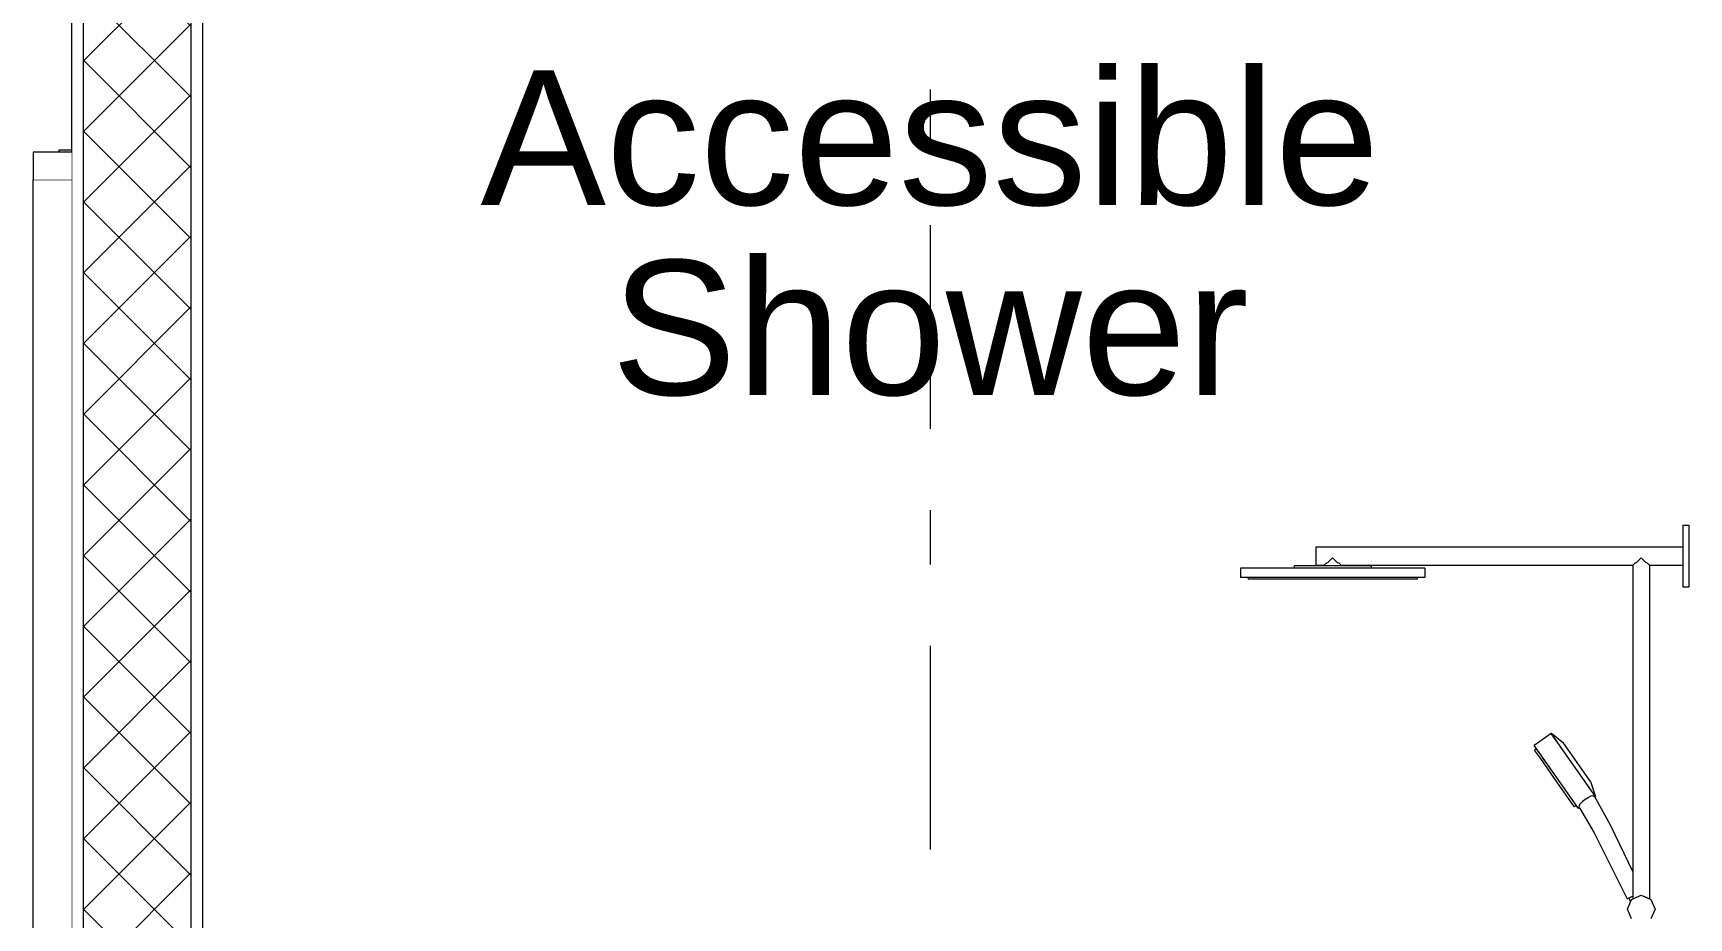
# Model space of a CAD drawing. Header units: millimetres. Extents: x -48147 to 1414029, y -496296 to 18123.
# Drawn here: x 1376123 to 1378275, y -489377 to -488227 of the extents above; entities that cross this region are included whole.
import ezdxf
from ezdxf.enums import TextEntityAlignment as Align

# ---------------------------------------------------------------- set-up
doc = ezdxf.new("R2010")
doc.units = ezdxf.units.MM
doc.header["$MEASUREMENT"] = 0
doc.linetypes.add('Double Dashed', pattern=[546.805537, 264.583325, -105.833328, 70.555556, -105.833328])
doc.linetypes.add('Wipeout_Contour', pattern=[1000, 0, -1000])
for name, color, linetype, lineweight in [('A-95-P_Text_1_50_GA_Pen_No__1', 7, 'Continuous', 13), ('New_A-25-M_Wall_Int_Pen_No__1', 7, 'Continuous', 13), ('New_A-25-M_Wall_Int_Pen_No__87', 8, 'Continuous', 20), ('New_A-25-M_Wall_Int_Pen_No__89', 8, 'Continuous', 20)]:
    doc.layers.add(name, color=color, linetype=linetype, lineweight=lineweight)
for name, color, linetype in [('New_A-15-MG_Structural_Grid_Phase_2', 7, 'Continuous'), ('New_A-25-M_Wall_Int', 7, 'Continuous'), ('New_A-35-M_FFE_Sanitary', 7, 'Continuous'), ('New_ArchiCAD Doors', 7, 'Continuous')]:
    doc.layers.add(name, color=color, linetype=linetype)
for name, color, linetype, lineweight, true_color in [('New_A-15-MG_Structural_Grid_Phase_2_Pen_No__222', 7, 'Continuous', 13, 0x65af33), ('New_A-25-M_Wall_Int_Pen_No__107', 7, 'Continuous', 15, 0xa6a6a6), ('New_A-35-M_FFE_Sanitary_Pen_No__64', 7, 'Continuous', 20, 0x606060), ('New_ArchiCAD Doors_Pen_No__63', 7, 'Continuous', 20, 0x606060)]:
    doc.layers.add(name, color=color, linetype=linetype, lineweight=lineweight, true_color=true_color)
doc.styles.add('GENERATED_STYLE_2', font='')
doc.styles.get('GENERATED_STYLE_2').set_extended_font_data('Swis721 BT')

# ---------------------------------------------------------------- blocks, each defined once
blk = doc.blocks.new('Section Elem_139_2', base_point=(1372879, -490836.7))
at = {"color": 254, "linetype": 'Wipeout_Contour', "lineweight": 0, "ltscale": 5841019.357765408}
blk.add_wipeout([(1376172.6, -488378.7), (1376156.6, -488378.7), (1376156.6, -488381.7), (1376172.6, -488381.7)], dxfattribs=at).dxf.layer = 'New_ArchiCAD Doors'
at = {"layer": 'New_ArchiCAD Doors_Pen_No__63', "linetype": 'Continuous'}
for p, q in [((1376156.6, -488381.7), (1376156.6, -488378.7)), ((1376156.6, -488378.7), (1376172.6, -488378.7))]:
    blk.add_line(p, q, dxfattribs=at)
blk = doc.blocks.new('Section Elem_190_2', base_point=(1372879, -490836.7))
at = {"color": 254, "linetype": 'Wipeout_Contour', "lineweight": 0, "ltscale": 5849617.001248717}
blk.add_wipeout([(1378266.6, -488878.4), (1378274.6, -488878.4), (1378274.6, -488866.7), (1378266.6, -488866.7)], dxfattribs=at).dxf.layer = 'New_A-35-M_FFE_Sanitary'
at = {"color": 254, "linetype": 'Wipeout_Contour', "lineweight": 0, "ltscale": 5848734.788944121}
blk.add_wipeout([(1377789.6, -488898.2), (1378266.6, -488898.2), (1378266.6, -488894.7), (1377789.6, -488894.7)], dxfattribs=at).dxf.layer = 'New_A-35-M_FFE_Sanitary'
at = {"color": 254, "linetype": 'Wipeout_Contour', "lineweight": 0, "ltscale": 5847575.640790913}
blk.add_wipeout([(1377691.6, -488934.7), (1377726.7, -488934.7), (1377726.7, -488922.7), (1377691.6, -488922.7)], dxfattribs=at).dxf.layer = 'New_A-35-M_FFE_Sanitary'
at = {"color": 254, "linetype": 'Wipeout_Contour', "lineweight": 0, "ltscale": 5847790.843703624}
blk.add_wipeout([(1377761.6, -488922.7), (1377776.2, -488922.7), (1377776.2, -488919.7), (1377761.6, -488919.7)], dxfattribs=at).dxf.layer = 'New_A-35-M_FFE_Sanitary'
at = {"color": 254, "linetype": 'Wipeout_Contour', "lineweight": 0, "ltscale": 26323174.8804423}
blk.add_wipeout([(1378152.3, -489220.1), (1378153.1, -489219.6), (1378144.7, -489207.6), (1378122.7, -489223), (1378131.1, -489235), (1378132.3, -489234.1), (1378131.7, -489233.1), (1378131.6, -489233), (1378132, -489230.4), (1378132.2, -489229.7), (1378135, -489226.9), (1378136.2, -489225.7), (1378140.9, -489222.4), (1378143.5, -489220.6), (1378146.8, -489219), (1378148.6, -489218.2), (1378150.9, -489218.7), (1378151.6, -489218.9)], dxfattribs=at).dxf.layer = 'New_A-35-M_FFE_Sanitary'
at = {"color": 254, "linetype": 'Wipeout_Contour', "lineweight": 0, "ltscale": 5849992.364539472}
blk.add_wipeout([(1378198.7, -489350.1), (1378200, -489352.9), (1378201.6, -489352.3), (1378201.6, -489348.8)], dxfattribs=at).dxf.layer = 'New_A-35-M_FFE_Sanitary'
at = {"color": 254, "linetype": 'Wipeout_Contour', "lineweight": 0, "ltscale": 4387592.946162585}
blk.add_wipeout([(1378226.5, -489375.5), (1378226.4, -489375.8), (1378226.6, -489375.7)], dxfattribs=at).dxf.layer = 'New_A-35-M_FFE_Sanitary'
at = {"layer": 'New_A-35-M_FFE_Sanitary_Pen_No__64', "linetype": 'Continuous'}
blk.add_line((1378266.6, -488866.7), (1378274.6, -488866.7), dxfattribs=at)
at = {"color": 254, "linetype": 'Wipeout_Contour', "lineweight": 0, "ltscale": 5848742.812859459}
blk.add_wipeout([(1377789.6, -488906.7), (1378266.6, -488906.7), (1378266.6, -488898.2), (1377789.6, -488898.2)], dxfattribs=at).dxf.layer = 'New_A-35-M_FFE_Sanitary'
at = {"color": 254, "linetype": 'Wipeout_Contour', "lineweight": 0, "ltscale": 4387226.053271105}
blk.add_wipeout([(1378150.9, -489218.7), (1378153.5, -489222.3), (1378151.6, -489218.9)], dxfattribs=at).dxf.layer = 'New_A-35-M_FFE_Sanitary'
at = {"color": 254, "linetype": 'Wipeout_Contour', "lineweight": 0, "ltscale": 7312484.605710152}
blk.add_wipeout([(1378196.4, -489351.2), (1378198.6, -489355.9), (1378199.8, -489353), (1378200, -489352.9), (1378198.7, -489350.1)], dxfattribs=at).dxf.layer = 'New_A-35-M_FFE_Sanitary'
at = {"color": 254, "linetype": 'Wipeout_Contour', "lineweight": 0, "ltscale": 14621800.09193909}
blk.add_wipeout([(1377789.6, -488906.7), (1377789.6, -488915.2), (1377805.5, -488915.2), (1377811.6, -488909.1), (1377817.6, -488915.2), (1378206.5, -488915.2), (1378212.6, -488909.1), (1378218.6, -488915.2), (1378266.6, -488915.2), (1378266.6, -488906.7)], dxfattribs=at).dxf.layer = 'New_A-35-M_FFE_Sanitary'
at = {"color": 254, "linetype": 'Wipeout_Contour', "lineweight": 0, "ltscale": 5849632.210562114}
blk.add_wipeout([(1378148.6, -489218.2), (1378151.5, -489223.4), (1378153.5, -489222.3), (1378150.9, -489218.7)], dxfattribs=at).dxf.layer = 'New_A-35-M_FFE_Sanitary'
at = {"layer": 'New_A-35-M_FFE_Sanitary_Pen_No__64', "linetype": 'Continuous'}
blk.add_line((1377789.6, -488894.7), (1377789.6, -488898.2), dxfattribs=at)
at = {"color": 254, "linetype": 'Wipeout_Contour', "lineweight": 0, "ltscale": 7309866.946937922}
blk.add_wipeout([(1377789.6, -488915.2), (1377789.6, -488918.7), (1377800.6, -488918.7), (1377803.8, -488915.5), (1377805.5, -488915.2)], dxfattribs=at).dxf.layer = 'New_A-35-M_FFE_Sanitary'
at = {"color": 254, "linetype": 'Wipeout_Contour', "lineweight": 0, "ltscale": 8773051.54383334}
blk.add_wipeout([(1377817.6, -488915.2), (1377819.4, -488915.5), (1377822.6, -488918.7), (1378201.6, -488918.7), (1378204.8, -488915.5), (1378206.5, -488915.2)], dxfattribs=at).dxf.layer = 'New_A-35-M_FFE_Sanitary'
at = {"color": 254, "linetype": 'Wipeout_Contour', "lineweight": 0, "ltscale": 7311947.047693416}
blk.add_wipeout([(1378218.6, -488915.2), (1378220.4, -488915.5), (1378223.6, -488918.7), (1378266.6, -488918.7), (1378266.6, -488915.2)], dxfattribs=at).dxf.layer = 'New_A-35-M_FFE_Sanitary'
at = {"color": 254, "linetype": 'Wipeout_Contour', "lineweight": 0, "ltscale": 4387217.739701046}
blk.add_wipeout([(1378146.8, -489219), (1378151.5, -489223.4), (1378148.6, -489218.2)], dxfattribs=at).dxf.layer = 'New_A-35-M_FFE_Sanitary'
at = {"layer": 'New_A-35-M_FFE_Sanitary_Pen_No__64', "linetype": 'Continuous'}
blk.add_line((1377789.6, -488898.2), (1377789.6, -488906.7), dxfattribs=at)
at = {"color": 254, "linetype": 'Wipeout_Contour', "lineweight": 0, "ltscale": 5849643.742771935}
blk.add_wipeout([(1378266.6, -488906.7), (1378274.6, -488906.7), (1378274.6, -488878.4), (1378266.6, -488878.4)], dxfattribs=at).dxf.layer = 'New_A-35-M_FFE_Sanitary'
at = {"color": 254, "linetype": 'Wipeout_Contour', "lineweight": 0, "ltscale": 5847912.835386694}
blk.add_wipeout([(1377803.8, -488915.5), (1377800.6, -488918.7), (1377800.6, -488919.7), (1377803.8, -488919.7)], dxfattribs=at).dxf.layer = 'New_A-35-M_FFE_Sanitary'
at = {"color": 254, "linetype": 'Wipeout_Contour', "lineweight": 0, "ltscale": 5847983.623388383}
blk.add_wipeout([(1377822.6, -488918.7), (1377819.4, -488915.5), (1377819.4, -488919.7), (1377822.6, -488919.7)], dxfattribs=at).dxf.layer = 'New_A-35-M_FFE_Sanitary'
at = {"color": 254, "linetype": 'Wipeout_Contour', "lineweight": 0, "ltscale": 5848112.607164616}
blk.add_wipeout([(1377846.9, -488922.7), (1377861.6, -488922.7), (1377861.6, -488919.7), (1377846.9, -488919.7)], dxfattribs=at).dxf.layer = 'New_A-35-M_FFE_Sanitary'
at = {"color": 254, "linetype": 'Wipeout_Contour', "lineweight": 0, "ltscale": 5848347.871772216}
blk.add_wipeout([(1377896.4, -488934.7), (1377931.6, -488934.7), (1377931.6, -488922.7), (1377896.4, -488922.7)], dxfattribs=at).dxf.layer = 'New_A-35-M_FFE_Sanitary'
at = {"color": 254, "linetype": 'Wipeout_Contour', "lineweight": 0, "ltscale": 5849619.7054994}
blk.add_wipeout([(1378143.5, -489220.6), (1378146.8, -489226.1), (1378151.5, -489223.4), (1378146.8, -489219)], dxfattribs=at).dxf.layer = 'New_A-35-M_FFE_Sanitary'
at = {"layer": 'New_A-35-M_FFE_Sanitary_Pen_No__64', "linetype": 'Continuous'}
for p, q in [((1378266.6, -488866.7), (1378266.6, -488878.4)), ((1378274.6, -488866.7), (1378274.6, -488878.4)), ((1377789.6, -488894.7), (1378266.6, -488894.7))]:
    blk.add_line(p, q, dxfattribs=at)
at = {"color": 254, "linetype": 'Wipeout_Contour', "lineweight": 0, "ltscale": 7309910.795730527}
blk.add_wipeout([(1377805.5, -488915.2), (1377803.8, -488915.5), (1377803.8, -488919.7), (1377811.6, -488919.7), (1377811.6, -488909.1)], dxfattribs=at).dxf.layer = 'New_A-35-M_FFE_Sanitary'
at = {"color": 254, "linetype": 'Wipeout_Contour', "lineweight": 0, "ltscale": 5849681.566137685}
blk.add_wipeout([(1378266.6, -488935), (1378274.6, -488935), (1378274.6, -488906.7), (1378266.6, -488906.7)], dxfattribs=at).dxf.layer = 'New_A-35-M_FFE_Sanitary'
at = {"color": 254, "linetype": 'Wipeout_Contour', "lineweight": 0, "ltscale": 4387205.770195659}
blk.add_wipeout([(1378140.9, -489222.4), (1378146.8, -489226.1), (1378143.5, -489220.6)], dxfattribs=at).dxf.layer = 'New_A-35-M_FFE_Sanitary'
at = {"layer": 'New_A-35-M_FFE_Sanitary_Pen_No__64', "linetype": 'Continuous'}
for p, q in [((1378266.6, -488878.4), (1378266.6, -488906.7)), ((1378274.6, -488878.4), (1378274.6, -488906.7))]:
    blk.add_line(p, q, dxfattribs=at)
at = {"color": 254, "linetype": 'Wipeout_Contour', "lineweight": 0, "ltscale": 7309951.03138626}
blk.add_wipeout([(1377817.6, -488915.2), (1377811.6, -488909.1), (1377811.6, -488919.7), (1377819.4, -488919.7), (1377819.4, -488915.5)], dxfattribs=at).dxf.layer = 'New_A-35-M_FFE_Sanitary'
at = {"color": 254, "linetype": 'Wipeout_Contour', "lineweight": 0, "ltscale": 5849708.314931241}
blk.add_wipeout([(1378266.6, -488946.7), (1378274.6, -488946.7), (1378274.6, -488935), (1378266.6, -488935)], dxfattribs=at).dxf.layer = 'New_A-35-M_FFE_Sanitary'
at = {"color": 254, "linetype": 'Wipeout_Contour', "lineweight": 0, "ltscale": 5849600.827849448}
blk.add_wipeout([(1378136.2, -489225.7), (1378139.1, -489230.4), (1378146.8, -489226.1), (1378140.9, -489222.4)], dxfattribs=at).dxf.layer = 'New_A-35-M_FFE_Sanitary'
at = {"layer": 'New_A-35-M_FFE_Sanitary_Pen_No__64', "linetype": 'Continuous'}
for p, q in [((1378266.6, -488906.7), (1378266.6, -488935)), ((1378274.6, -488906.7), (1378274.6, -488935)), ((1378266.6, -488935), (1378266.6, -488946.7)), ((1378266.6, -488946.7), (1378274.6, -488946.7)), ((1378274.6, -488935), (1378274.6, -488946.7))]:
    blk.add_line(p, q, dxfattribs=at)
at = {"color": 254, "linetype": 'Wipeout_Contour', "lineweight": 0, "ltscale": 5847885.082519092}
blk.add_wipeout([(1377776.2, -488922.7), (1377811.6, -488922.7), (1377811.6, -488919.7), (1377776.2, -488919.7)], dxfattribs=at).dxf.layer = 'New_A-35-M_FFE_Sanitary'
at = {"color": 254, "linetype": 'Wipeout_Contour', "lineweight": 0, "ltscale": 4387190.806517573}
blk.add_wipeout([(1378135, -489226.9), (1378139.1, -489230.4), (1378136.2, -489225.7)], dxfattribs=at).dxf.layer = 'New_A-35-M_FFE_Sanitary'
at = {"color": 254, "linetype": 'Wipeout_Contour', "lineweight": 0, "ltscale": 5848018.361308506}
blk.add_wipeout([(1377811.6, -488922.7), (1377846.9, -488922.7), (1377846.9, -488919.7), (1377811.6, -488919.7)], dxfattribs=at).dxf.layer = 'New_A-35-M_FFE_Sanitary'
at = {"color": 254, "linetype": 'Wipeout_Contour', "lineweight": 0, "ltscale": 5849584.977236692}
blk.add_wipeout([(1378132.2, -489229.7), (1378134.4, -489233.1), (1378139.1, -489230.4), (1378135, -489226.9)], dxfattribs=at).dxf.layer = 'New_A-35-M_FFE_Sanitary'
at = {"color": 254, "linetype": 'Wipeout_Contour', "lineweight": 0, "ltscale": 5847801.812917341}
blk.add_wipeout([(1377726.7, -488934.7), (1377811.6, -488934.7), (1377811.6, -488922.7), (1377726.7, -488922.7)], dxfattribs=at).dxf.layer = 'New_A-35-M_FFE_Sanitary'
at = {"color": 254, "linetype": 'Wipeout_Contour', "lineweight": 0, "ltscale": 4387183.376738207}
blk.add_wipeout([(1378132, -489230.4), (1378134.4, -489233.1), (1378132.2, -489229.7)], dxfattribs=at).dxf.layer = 'New_A-35-M_FFE_Sanitary'
at = {"layer": 'New_A-35-M_FFE_Sanitary_Pen_No__64', "linetype": 'Continuous'}
for p, q in [((1377789.6, -488906.7), (1377789.6, -488915.2)), ((1377726.7, -488922.7), (1377691.6, -488922.7)), ((1377761.6, -488919.7), (1377761.6, -488922.7)), ((1377776.2, -488919.7), (1377761.6, -488919.7)), ((1377789.6, -488915.2), (1377789.6, -488918.7)), ((1377789.6, -488918.7), (1377800.6, -488918.7)), ((1377800.6, -488918.7), (1377800.6, -488919.7))]:
    blk.add_line(p, q, dxfattribs=at)
at = {"color": 254, "linetype": 'Wipeout_Contour', "lineweight": 0, "ltscale": 5848121.68146307}
blk.add_wipeout([(1377811.6, -488934.7), (1377896.4, -488934.7), (1377896.4, -488922.7), (1377811.6, -488922.7)], dxfattribs=at).dxf.layer = 'New_A-35-M_FFE_Sanitary'
at = {"color": 254, "linetype": 'Wipeout_Contour', "lineweight": 0, "ltscale": 5849579.171321794}
blk.add_wipeout([(1378131.6, -489233), (1378132.4, -489234.2), (1378134.4, -489233.1), (1378132, -489230.4)], dxfattribs=at).dxf.layer = 'New_A-35-M_FFE_Sanitary'
at = {"layer": 'New_A-35-M_FFE_Sanitary_Pen_No__64', "linetype": 'Continuous'}
for p, q in [((1377805.5, -488915.2), (1377811.6, -488909.1)), ((1377811.6, -488909.1), (1377817.6, -488915.2)), ((1377811.6, -488922.7), (1377726.7, -488922.7)), ((1377811.6, -488919.7), (1377776.2, -488919.7)), ((1377803.8, -488915.5), (1377800.6, -488918.7)), ((1377803.8, -488915.5), (1377805.5, -488915.2)), ((1377846.9, -488919.7), (1377811.6, -488919.7)), ((1377896.4, -488922.7), (1377811.6, -488922.7)), ((1377817.6, -488915.2), (1377819.4, -488915.5)), ((1377819.4, -488915.5), (1377822.6, -488918.7)), ((1377822.6, -488918.7), (1377822.6, -488919.7)), ((1377861.6, -488919.7), (1377846.9, -488919.7)), ((1377861.6, -488919.7), (1377861.6, -488922.7)), ((1377931.6, -488922.7), (1377896.4, -488922.7))]:
    blk.add_line(p, q, dxfattribs=at)
at = {"color": 254, "linetype": 'Wipeout_Contour', "lineweight": 0, "ltscale": 5848325.059085785}
blk.add_wipeout([(1377889.4, -488936.7), (1377921.6, -488936.7), (1377921.6, -488934.7), (1377889.4, -488934.7)], dxfattribs=at).dxf.layer = 'New_A-35-M_FFE_Sanitary'
at = {"color": 254, "linetype": 'Wipeout_Contour', "lineweight": 0, "ltscale": 5849501.702379161}
blk.add_wipeout([(1378122.7, -489223), (1378144.7, -489207.6), (1378124.4, -489178.6), (1378102.4, -489194)], dxfattribs=at).dxf.layer = 'New_A-35-M_FFE_Sanitary'
at = {"layer": 'New_A-35-M_FFE_Sanitary_Pen_No__64', "linetype": 'Continuous'}
for p, q in [((1377931.6, -488922.7), (1377931.6, -488934.7)), ((1377921.6, -488934.7), (1377921.6, -488936.7))]:
    blk.add_line(p, q, dxfattribs=at)
at = {"color": 254, "linetype": 'Wipeout_Contour', "lineweight": 0, "ltscale": 5848117.718385183}
blk.add_wipeout([(1377811.6, -488936.7), (1377889.4, -488936.7), (1377889.4, -488934.7), (1377811.6, -488934.7)], dxfattribs=at).dxf.layer = 'New_A-35-M_FFE_Sanitary'
at = {"color": 254, "linetype": 'Wipeout_Contour', "lineweight": 0, "ltscale": 5849386.507113817}
blk.add_wipeout([(1378102.4, -489194), (1378124.4, -489178.6), (1378104.1, -489149.6), (1378082.1, -489165.1)], dxfattribs=at).dxf.layer = 'New_A-35-M_FFE_Sanitary'
at = {"color": 254, "linetype": 'Wipeout_Contour', "lineweight": 0, "ltscale": 5849614.485661736}
blk.add_wipeout([(1378153.1, -489219.6), (1378153.2, -489219.5), (1378144.8, -489207.5), (1378144.7, -489207.6)], dxfattribs=at).dxf.layer = 'New_A-35-M_FFE_Sanitary'
at = {"layer": 'New_A-35-M_FFE_Sanitary_Pen_No__64', "linetype": 'Continuous'}
for p, q in [((1377921.6, -488936.7), (1377889.4, -488936.7)), ((1377931.6, -488934.7), (1377896.4, -488934.7))]:
    blk.add_line(p, q, dxfattribs=at)
at = {"color": 254, "linetype": 'Wipeout_Contour', "lineweight": 0, "ltscale": 5847824.506021085}
blk.add_wipeout([(1377733.8, -488936.7), (1377811.6, -488936.7), (1377811.6, -488934.7), (1377733.8, -488934.7)], dxfattribs=at).dxf.layer = 'New_A-35-M_FFE_Sanitary'
at = {"color": 254, "linetype": 'Wipeout_Contour', "lineweight": 0, "ltscale": 5849305.055665573}
blk.add_wipeout([(1378082.1, -489165.1), (1378104.1, -489149.6), (1378095.7, -489137.6), (1378073.7, -489153.1)], dxfattribs=at).dxf.layer = 'New_A-35-M_FFE_Sanitary'
at = {"color": 254, "linetype": 'Wipeout_Contour', "lineweight": 0, "ltscale": 5849533.026835973}
blk.add_wipeout([(1378144.7, -489207.6), (1378144.8, -489207.5), (1378124.5, -489178.5), (1378124.4, -489178.6)], dxfattribs=at).dxf.layer = 'New_A-35-M_FFE_Sanitary'
at = {"color": 254, "linetype": 'Wipeout_Contour', "lineweight": 0, "ltscale": 4387260.284328852}
blk.add_wipeout([(1378172.1, -489256.3), (1378153.5, -489222.3), (1378151.5, -489223.4)], dxfattribs=at).dxf.layer = 'New_A-35-M_FFE_Sanitary'
at = {"layer": 'New_A-35-M_FFE_Sanitary_Pen_No__64', "linetype": 'Continuous'}
for p, q in [((1377896.4, -488934.7), (1377811.6, -488934.7)), ((1377889.4, -488936.7), (1377811.6, -488936.7))]:
    blk.add_line(p, q, dxfattribs=at)
at = {"color": 254, "linetype": 'Wipeout_Contour', "lineweight": 0, "ltscale": 5847617.181819698}
blk.add_wipeout([(1377701.6, -488936.7), (1377733.8, -488936.7), (1377733.8, -488934.7), (1377701.6, -488934.7)], dxfattribs=at).dxf.layer = 'New_A-35-M_FFE_Sanitary'
at = {"color": 254, "linetype": 'Wipeout_Contour', "lineweight": 0, "ltscale": 5849417.832187519}
blk.add_wipeout([(1378124.4, -489178.6), (1378124.5, -489178.5), (1378104.2, -489149.6), (1378104.1, -489149.6)], dxfattribs=at).dxf.layer = 'New_A-35-M_FFE_Sanitary'
at = {"color": 254, "linetype": 'Wipeout_Contour', "lineweight": 0, "ltscale": 5849284.271044592}
blk.add_wipeout([(1378081.7, -489169.7), (1378084.1, -489168), (1378076.6, -489157.2), (1378074.1, -489158.9)], dxfattribs=at).dxf.layer = 'New_A-35-M_FFE_Sanitary'
at = {"color": 254, "linetype": 'Wipeout_Contour', "lineweight": 0, "ltscale": 4387253.63850287}
blk.add_wipeout([(1378170.2, -489257.3), (1378151.5, -489223.4), (1378146.8, -489226.1)], dxfattribs=at).dxf.layer = 'New_A-35-M_FFE_Sanitary'
at = {"layer": 'New_A-35-M_FFE_Sanitary_Pen_No__64', "linetype": 'Continuous'}
for p, q in [((1377691.6, -488922.7), (1377691.6, -488934.7)), ((1377726.7, -488934.7), (1377691.6, -488934.7)), ((1377701.6, -488934.7), (1377701.6, -488936.7)), ((1377733.8, -488936.7), (1377701.6, -488936.7)), ((1377811.6, -488934.7), (1377726.7, -488934.7)), ((1377811.6, -488936.7), (1377733.8, -488936.7))]:
    blk.add_line(p, q, dxfattribs=at)
at = {"color": 254, "linetype": 'Wipeout_Contour', "lineweight": 0, "ltscale": 5849336.381179173}
blk.add_wipeout([(1378104.1, -489149.6), (1378104.2, -489149.6), (1378095.8, -489137.6), (1378095.7, -489137.6)], dxfattribs=at).dxf.layer = 'New_A-35-M_FFE_Sanitary'
at = {"color": 254, "linetype": 'Wipeout_Contour', "lineweight": 0, "ltscale": 4387240.589587703}
blk.add_wipeout([(1378165.5, -489259.6), (1378146.8, -489226.1), (1378139.1, -489230.4)], dxfattribs=at).dxf.layer = 'New_A-35-M_FFE_Sanitary'
at = {"color": 254, "linetype": 'Wipeout_Contour', "lineweight": 0, "ltscale": 5849614.576100467}
blk.add_wipeout([(1378153.2, -489219.5), (1378153.2, -489219.4), (1378144.8, -489207.4), (1378144.8, -489207.5)], dxfattribs=at).dxf.layer = 'New_A-35-M_FFE_Sanitary'
at = {"color": 254, "linetype": 'Wipeout_Contour', "lineweight": 0, "ltscale": 4387225.439890351}
blk.add_wipeout([(1378158, -489263.3), (1378139.1, -489230.4), (1378134.4, -489233.1)], dxfattribs=at).dxf.layer = 'New_A-35-M_FFE_Sanitary'
at = {"color": 254, "linetype": 'Wipeout_Contour', "lineweight": 0, "ltscale": 4387216.840824882}
blk.add_wipeout([(1378153.3, -489265.6), (1378134.4, -489233.1), (1378132.4, -489234.2)], dxfattribs=at).dxf.layer = 'New_A-35-M_FFE_Sanitary'
at = {"color": 254, "linetype": 'Wipeout_Contour', "lineweight": 0, "ltscale": 5849534.567903619}
blk.add_wipeout([(1378125.7, -489232.6), (1378128.2, -489230.9), (1378120.6, -489220.1), (1378118.2, -489221.8)], dxfattribs=at).dxf.layer = 'New_A-35-M_FFE_Sanitary'
at = {"color": 254, "linetype": 'Wipeout_Contour', "lineweight": 0, "ltscale": 5849461.254185185}
blk.add_wipeout([(1378118.2, -489221.8), (1378120.6, -489220.1), (1378102.4, -489194), (1378099.9, -489195.8)], dxfattribs=at).dxf.layer = 'New_A-35-M_FFE_Sanitary'
at = {"color": 254, "linetype": 'Wipeout_Contour', "lineweight": 0, "ltscale": 4387243.586249268}
blk.add_wipeout([(1378132.4, -489234.2), (1378151.4, -489266.5), (1378153.3, -489265.6)], dxfattribs=at).dxf.layer = 'New_A-35-M_FFE_Sanitary'
at = {"color": 254, "linetype": 'Wipeout_Contour', "lineweight": 0, "ltscale": 5849357.57783154}
blk.add_wipeout([(1378099.9, -489195.8), (1378102.4, -489194), (1378084.1, -489168), (1378081.7, -489169.7)], dxfattribs=at).dxf.layer = 'New_A-35-M_FFE_Sanitary'
at = {"color": 254, "linetype": 'Wipeout_Contour', "lineweight": 0, "ltscale": 5849533.198730643}
blk.add_wipeout([(1378144.8, -489207.5), (1378144.8, -489207.4), (1378124.6, -489178.5), (1378124.5, -489178.5)], dxfattribs=at).dxf.layer = 'New_A-35-M_FFE_Sanitary'
at = {"color": 254, "linetype": 'Wipeout_Contour', "lineweight": 0, "ltscale": 4387287.240206795}
blk.add_wipeout([(1378151.5, -489223.4), (1378170.2, -489257.3), (1378172.1, -489256.3)], dxfattribs=at).dxf.layer = 'New_A-35-M_FFE_Sanitary'
at = {"layer": 'New_A-35-M_FFE_Sanitary_Pen_No__64', "linetype": 'Continuous'}
for p, q in [((1378082.1, -489165.1), (1378073.7, -489153.1)), ((1378076.6, -489157.2), (1378074.1, -489158.9)), ((1378081.7, -489169.7), (1378074.1, -489158.9))]:
    blk.add_line(p, q, dxfattribs=at)
at = {"color": 254, "linetype": 'Wipeout_Contour', "lineweight": 0, "ltscale": 5849418.119296898}
blk.add_wipeout([(1378124.5, -489178.5), (1378124.6, -489178.5), (1378104.3, -489149.6), (1378104.2, -489149.6)], dxfattribs=at).dxf.layer = 'New_A-35-M_FFE_Sanitary'
at = {"color": 254, "linetype": 'Wipeout_Contour', "lineweight": 0, "ltscale": 4387278.620023958}
blk.add_wipeout([(1378146.8, -489226.1), (1378165.5, -489259.6), (1378170.2, -489257.3)], dxfattribs=at).dxf.layer = 'New_A-35-M_FFE_Sanitary'
at = {"color": 254, "linetype": 'Wipeout_Contour', "lineweight": 0, "ltscale": 5849593.9411584}
blk.add_wipeout([(1378153.2, -489219.4), (1378146.6, -489199.7), (1378141.6, -489192.5), (1378144.8, -489207.4)], dxfattribs=at).dxf.layer = 'New_A-35-M_FFE_Sanitary'
at = {"color": 254, "linetype": 'Wipeout_Contour', "lineweight": 0, "ltscale": 4387263.416713965}
blk.add_wipeout([(1378139.1, -489230.4), (1378158, -489263.3), (1378165.5, -489259.6)], dxfattribs=at).dxf.layer = 'New_A-35-M_FFE_Sanitary'
at = {"layer": 'New_A-35-M_FFE_Sanitary_Pen_No__64', "linetype": 'Continuous'}
for p, q in [((1378143.5, -489220.6), (1378146.8, -489219)), ((1378146.8, -489219), (1378148.6, -489218.2)), ((1378148.6, -489218.2), (1378150.9, -489218.7)), ((1378150.9, -489218.7), (1378151.6, -489218.9)), ((1378151.6, -489218.9), (1378152.3, -489220.1)), ((1378153.1, -489219.6), (1378152.3, -489220.1)), ((1378152.3, -489220.1), (1378153.5, -489222.3)), ((1378153.2, -489219.4), (1378153.2, -489219.5))]:
    blk.add_line(p, q, dxfattribs=at)
at = {"color": 254, "linetype": 'Wipeout_Contour', "lineweight": 0, "ltscale": 5849528.450228665}
blk.add_wipeout([(1378144.8, -489207.4), (1378141.6, -489192.5), (1378129.4, -489175.1), (1378124.6, -489178.5)], dxfattribs=at).dxf.layer = 'New_A-35-M_FFE_Sanitary'
at = {"color": 254, "linetype": 'Wipeout_Contour', "lineweight": 0, "ltscale": 4387250.282146355}
blk.add_wipeout([(1378134.4, -489233.1), (1378153.3, -489265.6), (1378158, -489263.3)], dxfattribs=at).dxf.layer = 'New_A-35-M_FFE_Sanitary'
at = {"layer": 'New_A-35-M_FFE_Sanitary_Pen_No__64', "linetype": 'Continuous'}
for p, q in [((1378146.6, -489199.7), (1378141.6, -489192.5)), ((1378118.2, -489221.8), (1378099.9, -489195.8)), ((1378122.7, -489223), (1378102.4, -489194)), ((1378153.2, -489219.5), (1378144.8, -489207.5)), ((1378146.6, -489199.7), (1378153.2, -489219.4)), ((1378125.7, -489232.6), (1378118.2, -489221.8)), ((1378131.1, -489235), (1378122.7, -489223)), ((1378128.2, -489230.9), (1378125.7, -489232.6)), ((1378132.3, -489234.1), (1378131.1, -489235)), ((1378132, -489230.4), (1378131.6, -489233)), ((1378131.6, -489233), (1378132.4, -489234.2)), ((1378132.2, -489229.7), (1378132, -489230.4)), ((1378135, -489226.9), (1378132.2, -489229.7)), ((1378136.2, -489225.7), (1378135, -489226.9)), ((1378140.9, -489222.4), (1378136.2, -489225.7)), ((1378140.9, -489222.4), (1378143.5, -489220.6))]:
    blk.add_line(p, q, dxfattribs=at)
at = {"color": 254, "linetype": 'Wipeout_Contour', "lineweight": 0, "ltscale": 5849436.355237272}
blk.add_wipeout([(1378124.6, -489178.5), (1378129.4, -489175.1), (1378117.2, -489157.7), (1378104.3, -489149.6)], dxfattribs=at).dxf.layer = 'New_A-35-M_FFE_Sanitary'
at = {"color": 254, "linetype": 'Wipeout_Contour', "lineweight": 0, "ltscale": 4387343.210735968}
blk.add_wipeout([(1378196, -489351.4), (1378153.3, -489265.6), (1378151.4, -489266.5)], dxfattribs=at).dxf.layer = 'New_A-35-M_FFE_Sanitary'
at = {"layer": 'New_A-35-M_FFE_Sanitary_Pen_No__64', "linetype": 'Continuous'}
for p, q in [((1378099.9, -489195.8), (1378081.7, -489169.7)), ((1378144.8, -489207.5), (1378124.5, -489178.5)), ((1378141.6, -489192.5), (1378129.4, -489175.1))]:
    blk.add_line(p, q, dxfattribs=at)
at = {"color": 254, "linetype": 'Wipeout_Contour', "lineweight": 0, "ltscale": 5849371.455579827}
blk.add_wipeout([(1378104.3, -489149.6), (1378117.2, -489157.7), (1378112.2, -489150.5), (1378096, -489137.6)], dxfattribs=at).dxf.layer = 'New_A-35-M_FFE_Sanitary'
at = {"color": 254, "linetype": 'Wipeout_Contour', "lineweight": 0, "ltscale": 5849854.271449639}
blk.add_wipeout([(1378170.2, -489257.3), (1378201.6, -489318.5), (1378201.6, -489317.1), (1378172.1, -489256.3)], dxfattribs=at).dxf.layer = 'New_A-35-M_FFE_Sanitary'
at = {"layer": 'New_A-35-M_FFE_Sanitary_Pen_No__64', "linetype": 'Continuous'}
for p, q in [((1378102.4, -489194), (1378082.1, -489165.1)), ((1378129.4, -489175.1), (1378117.2, -489157.7))]:
    blk.add_line(p, q, dxfattribs=at)
at = {"color": 254, "linetype": 'Wipeout_Contour', "lineweight": 0, "ltscale": 5849336.751086626}
blk.add_wipeout([(1378104.2, -489149.6), (1378104.3, -489149.6), (1378096, -489137.6), (1378095.8, -489137.6)], dxfattribs=at).dxf.layer = 'New_A-35-M_FFE_Sanitary'
at = {"color": 254, "linetype": 'Wipeout_Contour', "lineweight": 0, "ltscale": 5849852.699319213}
blk.add_wipeout([(1378165.5, -489259.6), (1378201.6, -489324.6), (1378201.6, -489321.9), (1378170.2, -489257.3)], dxfattribs=at).dxf.layer = 'New_A-35-M_FFE_Sanitary'
at = {"layer": 'New_A-35-M_FFE_Sanitary_Pen_No__64', "linetype": 'Continuous'}
for p, q in [((1378095.7, -489137.6), (1378073.7, -489153.1)), ((1378104.2, -489149.6), (1378095.8, -489137.6)), ((1378096, -489137.6), (1378095.8, -489137.6)), ((1378112.2, -489150.5), (1378096, -489137.6)), ((1378124.5, -489178.5), (1378104.2, -489149.6)), ((1378117.2, -489157.7), (1378112.2, -489150.5))]:
    blk.add_line(p, q, dxfattribs=at)
at = {"color": 254, "linetype": 'Wipeout_Contour', "lineweight": 0, "ltscale": 5849850.692454746}
blk.add_wipeout([(1378158, -489263.3), (1378201.6, -489335.7), (1378201.6, -489333.3), (1378165.5, -489259.6)], dxfattribs=at).dxf.layer = 'New_A-35-M_FFE_Sanitary'
at = {"color": 254, "linetype": 'Wipeout_Contour', "lineweight": 0, "ltscale": 4387351.820550187}
blk.add_wipeout([(1378200.5, -489349.3), (1378158, -489263.3), (1378153.3, -489265.6)], dxfattribs=at).dxf.layer = 'New_A-35-M_FFE_Sanitary'
at = {"color": 254, "linetype": 'Wipeout_Contour', "lineweight": 0, "ltscale": 4387410.163789196}
blk.add_wipeout([(1378151.4, -489266.5), (1378194.2, -489352.3), (1378196, -489351.4)], dxfattribs=at).dxf.layer = 'New_A-35-M_FFE_Sanitary'
at = {"color": 254, "linetype": 'Wipeout_Contour', "lineweight": 0, "ltscale": 4387416.700055768}
blk.add_wipeout([(1378153.3, -489265.6), (1378196, -489351.4), (1378200.5, -489349.3)], dxfattribs=at).dxf.layer = 'New_A-35-M_FFE_Sanitary'
at = {"color": 254, "linetype": 'Wipeout_Contour', "lineweight": 0, "ltscale": 4387415.817295894}
blk.add_wipeout([(1378170.2, -489257.3), (1378201.6, -489321.9), (1378201.6, -489318.5)], dxfattribs=at).dxf.layer = 'New_A-35-M_FFE_Sanitary'
at = {"color": 254, "linetype": 'Wipeout_Contour', "lineweight": 0, "ltscale": 4387418.012132054}
blk.add_wipeout([(1378165.5, -489259.6), (1378201.6, -489333.3), (1378201.6, -489324.6)], dxfattribs=at).dxf.layer = 'New_A-35-M_FFE_Sanitary'
at = {"color": 254, "linetype": 'Wipeout_Contour', "lineweight": 0, "ltscale": 5849918.381272946}
blk.add_wipeout([(1378158, -489263.3), (1378200.5, -489349.3), (1378201.6, -489348.8), (1378201.6, -489335.7)], dxfattribs=at).dxf.layer = 'New_A-35-M_FFE_Sanitary'
at = {"layer": 'New_A-35-M_FFE_Sanitary_Pen_No__64', "linetype": 'Continuous'}
for p, q in [((1378132.4, -489234.2), (1378151.4, -489266.5)), ((1378153.5, -489222.3), (1378172.1, -489256.3))]:
    blk.add_line(p, q, dxfattribs=at)
at = {"color": 254, "linetype": 'Wipeout_Contour', "lineweight": 0, "ltscale": 11700116.16348006}
blk.add_wipeout([(1378212.6, -489347.7), (1378199.8, -489353), (1378194.6, -489365.7), (1378199.8, -489378.5), (1378212.6, -489383.7), (1378225.3, -489378.5), (1378230.6, -489365.7), (1378225.3, -489353)], dxfattribs=at).dxf.layer = 'New_A-35-M_FFE_Sanitary'
at = {"layer": 'New_A-35-M_FFE_Sanitary_Pen_No__64', "linetype": 'Continuous'}
for p, q in [((1378199.8, -489378.5), (1378194.6, -489365.7)), ((1378230.6, -489365.7), (1378225.3, -489378.5)), ((1378226.6, -489375.7), (1378226.4, -489375.8)), ((1378226.4, -489375.8), (1378226.4, -489375.8)), ((1378226.6, -489375.7), (1378226.5, -489375.5))]:
    blk.add_line(p, q, dxfattribs=at)
at = {"color": 254, "linetype": 'Wipeout_Contour', "lineweight": 0, "ltscale": 5849783.946650079}
blk.add_wipeout([(1378220.4, -489351), (1378223.6, -489352.3), (1378223.6, -488918.7), (1378220.4, -488915.5)], dxfattribs=at).dxf.layer = 'New_A-35-M_FFE_Sanitary'
at = {"color": 254, "linetype": 'Wipeout_Contour', "lineweight": 0, "ltscale": 7312127.617796598}
blk.add_wipeout([(1378212.6, -489347.7), (1378220.4, -489351), (1378220.4, -488915.5), (1378218.6, -488915.2), (1378212.6, -488909.1)], dxfattribs=at).dxf.layer = 'New_A-35-M_FFE_Sanitary'
at = {"layer": 'New_A-35-M_FFE_Sanitary_Pen_No__64', "linetype": 'Continuous'}
for p, q in [((1378223.6, -488918.7), (1378223.6, -489352.3)), ((1378223.6, -488918.7), (1378266.6, -488918.7)), ((1378225.3, -489353), (1378230.6, -489365.7)), ((1378225.3, -489353), (1378225.3, -489353))]:
    blk.add_line(p, q, dxfattribs=at)
at = {"color": 254, "linetype": 'Wipeout_Contour', "lineweight": 0, "ltscale": 7312087.381883746}
blk.add_wipeout([(1378204.8, -489351), (1378212.6, -489347.7), (1378212.6, -488909.1), (1378206.5, -488915.2), (1378204.8, -488915.5)], dxfattribs=at).dxf.layer = 'New_A-35-M_FFE_Sanitary'
at = {"layer": 'New_A-35-M_FFE_Sanitary_Pen_No__64', "linetype": 'Continuous'}
for p, q in [((1378218.6, -488915.2), (1378220.4, -488915.5)), ((1378220.4, -488915.5), (1378223.6, -488918.7))]:
    blk.add_line(p, q, dxfattribs=at)
at = {"color": 254, "linetype": 'Wipeout_Contour', "lineweight": 0, "ltscale": 5849713.158923157}
blk.add_wipeout([(1378201.6, -489352.3), (1378204.8, -489351), (1378204.8, -488915.5), (1378201.6, -488918.7)], dxfattribs=at).dxf.layer = 'New_A-35-M_FFE_Sanitary'
at = {"layer": 'New_A-35-M_FFE_Sanitary_Pen_No__64', "linetype": 'Continuous'}
for p, q in [((1378206.5, -488915.2), (1378212.6, -488909.1)), ((1378212.6, -488909.1), (1378218.6, -488915.2)), ((1377822.6, -488918.7), (1378201.6, -488918.7)), ((1378204.8, -488915.5), (1378201.6, -488918.7)), ((1378201.6, -488918.7), (1378201.6, -489352.3)), ((1378204.8, -488915.5), (1378206.5, -488915.2)), ((1378172.1, -489256.3), (1378201.6, -489317.1)), ((1378151.4, -489266.5), (1378194.2, -489352.3)), ((1378194.2, -489352.3), (1378196, -489351.4)), ((1378194.6, -489365.7), (1378199.8, -489353)), ((1378196, -489351.4), (1378200.5, -489349.3)), ((1378198.6, -489355.9), (1378196.4, -489351.2)), ((1378199.8, -489353), (1378212.6, -489347.7)), ((1378200.5, -489349.3), (1378201.6, -489348.8)), ((1378212.6, -489347.7), (1378225.3, -489353))]:
    blk.add_line(p, q, dxfattribs=at)
blk = doc.blocks.new('Section Elem_375_2', base_point=(1372879, -490836.7))
at = {"color": 254, "linetype": 'Wipeout_Contour', "lineweight": 0, "ltscale": 5841960.502318442}
blk.add_wipeout([(1376172.6, -490836.7), (1376187.6, -490836.7), (1376187.6, -487236.7), (1376172.6, -487236.7)], dxfattribs=at).dxf.layer = 'New_A-25-M_Wall_Int'
at = {"layer": 'New_A-25-M_Wall_Int_Pen_No__107', "linetype": 'Continuous'}
h = blk.add_hatch(dxfattribs=at)
h.set_pattern_fill('Plaster_0002', color=256, style=0, pattern_type=2)
h.set_pattern_definition([(270, (1372879, -490836.73), (86.6025, 0), [0, -50]), (270, (1372922.3, -490861.73), (86.6025, 0), [0, -50])])
h.paths.add_polyline_path([(1376172.6, -490836.7), (1376187.6, -490836.7), (1376187.6, -487236.7), (1376172.6, -487236.7)])
at = {"layer": 'New_A-25-M_Wall_Int_Pen_No__1', "linetype": 'Continuous'}
blk.add_line((1376172.6, -487836.7), (1376172.6, -490836.7), dxfattribs=at)
at = {"color": 254, "linetype": 'Wipeout_Contour', "lineweight": 0, "ltscale": 5842252.608619745}
blk.add_wipeout([(1376187.6, -490836.7), (1376327.6, -490836.7), (1376327.6, -487236.7), (1376187.6, -487236.7)], dxfattribs=at).dxf.layer = 'New_A-25-M_Wall_Int'
at = {"layer": 'New_A-25-M_Wall_Int_Pen_No__107', "linetype": 'Continuous'}
h = blk.add_hatch(dxfattribs=at)
h.set_pattern_fill('Concrete_Block_0002', color=256, style=0, pattern_type=2)
h.set_pattern_definition([(45, (1372878.996, -490836.73), (-45.9619, 45.9619), []), (135, (1372878.996, -490836.73), (45.9619, 45.9619), [])])
h.paths.add_polyline_path([(1376187.6, -490836.7), (1376327.6, -490836.7), (1376327.6, -487236.7), (1376187.6, -487236.7)])
at = {"layer": 'New_A-25-M_Wall_Int_Pen_No__1', "linetype": 'Continuous'}
blk.add_line((1376187.6, -487236.7), (1376187.6, -490836.7), dxfattribs=at)
at = {"color": 254, "linetype": 'Wipeout_Contour', "lineweight": 0, "ltscale": 5842544.71522397}
blk.add_wipeout([(1376327.6, -490836.7), (1376342.6, -490836.7), (1376342.6, -487236.7), (1376327.6, -487236.7)], dxfattribs=at).dxf.layer = 'New_A-25-M_Wall_Int'
at = {"layer": 'New_A-25-M_Wall_Int_Pen_No__107', "linetype": 'Continuous'}
h = blk.add_hatch(dxfattribs=at)
h.set_pattern_fill('Plaster_0002', color=256, style=0, pattern_type=2)
h.set_pattern_definition([(270, (1372879, -490836.73), (86.6025, 0), [0, -50]), (270, (1372922.3, -490861.73), (86.6025, 0), [0, -50])])
h.paths.add_polyline_path([(1376327.6, -490836.7), (1376342.6, -490836.7), (1376342.6, -487236.7), (1376327.6, -487236.7)])
at = {"layer": 'New_A-25-M_Wall_Int_Pen_No__1', "linetype": 'Continuous'}
for p, q in [((1376327.6, -487236.7), (1376327.6, -490836.7)), ((1376342.6, -487236.7), (1376342.6, -490836.7))]:
    blk.add_line(p, q, dxfattribs=at)
blk = doc.blocks.new('Section Elem_636_2', base_point=(1372879, -490836.7))
at = {"color": 254, "linetype": 'Wipeout_Contour', "lineweight": 0, "ltscale": 5842627.188438769}
blk.add_wipeout([(1376122.6, -488417.7), (1376122.6, -490836.7), (1376172.6, -490836.7), (1376172.6, -488417.7)], dxfattribs=at).dxf.layer = 'New_A-25-M_Wall_Int'
at = {"layer": 'New_A-25-M_Wall_Int_Pen_No__87', "linetype": 'Continuous'}
for p in [(1376122.6, -490836.7), (1376172.6, -488417.7)]:
    blk.add_line(p, (1376122.6, -488417.7), dxfattribs=at)
blk = doc.blocks.new('Section Elem_637_2', base_point=(1372879, -490836.7))
at = {"color": 254, "linetype": 'Wipeout_Contour', "lineweight": 0, "ltscale": 5840981.358935379}
blk.add_wipeout([(1376122.6, -488417.7), (1376172.6, -488417.7), (1376172.6, -488381.7), (1376122.6, -488381.7)], dxfattribs=at).dxf.layer = 'New_A-25-M_Wall_Int'
at = {"layer": 'New_A-25-M_Wall_Int_Pen_No__89', "linetype": 'Continuous'}
for p, q in [((1376122.6, -488381.7), (1376122.6, -488417.7)), ((1376172.6, -488381.7), (1376122.6, -488381.7))]:
    blk.add_line(p, q, dxfattribs=at)
blk = doc.blocks.new('Standard grid marker[2]_2', base_point=(1377288.3, -469432.1))
at = {"layer": 'New_A-15-MG_Structural_Grid_Phase_2_Pen_No__222', "linetype": 'Double Dashed'}
blk.add_line((1377288.3, -470432.1), (1377288.3, -493836.7), dxfattribs=at)
at = {"layer": 'New_A-15-MG_Structural_Grid_Phase_2_Pen_No__222', "style": 'GENERATED_STYLE_2'}
for tag, p in [('AC_MarkerText_1_0', (1377288.3, -469161.5)), ('AC_MarkerText_1_1', (1377288.3, -495066.1))]:
    blk.add_attdef(tag, text='', height=175, rotation=360, dxfattribs=at).set_placement(p, align=Align.MIDDLE_CENTER)

msp = doc.modelspace()

# ---------------------------------------------------------------- block references
at = {"layer": 'New_A-15-MG_Structural_Grid_Phase_2', "color": 8, "linetype": 'Continuous', "lineweight": 15}
msp.add_blockref('Standard grid marker[2]_2', (1377288.3, -469432.1), dxfattribs=at)
at = {"layer": 'New_A-35-M_FFE_Sanitary'}
msp.add_blockref('Section Elem_190_2', (1372879, -490836.7), dxfattribs=at)
at = {"layer": 'New_ArchiCAD Doors'}
msp.add_blockref('Section Elem_139_2', (1372879, -490836.7), dxfattribs=at)

# ---------------------------------------------------------------- texts
at = {"layer": 'A-95-P_Text_1_50_GA_Pen_No__1', "linetype": 'Continuous', "insert": (1377288.3, -488275.5), "char_height": 175, "width": 1733.376, "attachment_point": 2, "line_spacing_factor": 0.846098, "style": 'GENERATED_STYLE_2'}
msp.add_mtext('\\A1;{\\fSwis721 BT|b0|i0|c0|p34;Accessible Shower}', dxfattribs=at)

# ---------------------------------------------------------------- next in the draw order: block references
at = {"layer": 'New_A-25-M_Wall_Int'}
msp.add_blockref('Section Elem_375_2', (1372879, -490836.7), dxfattribs=at)

# ---------------------------------------------------------------- next in the draw order: block references
msp.add_blockref('Section Elem_636_2', (1372879, -490836.7), dxfattribs=at)

# ---------------------------------------------------------------- next in the draw order: block references
msp.add_blockref('Section Elem_637_2', (1372879, -490836.7), dxfattribs=at)

doc.saveas('drawing.dxf')
